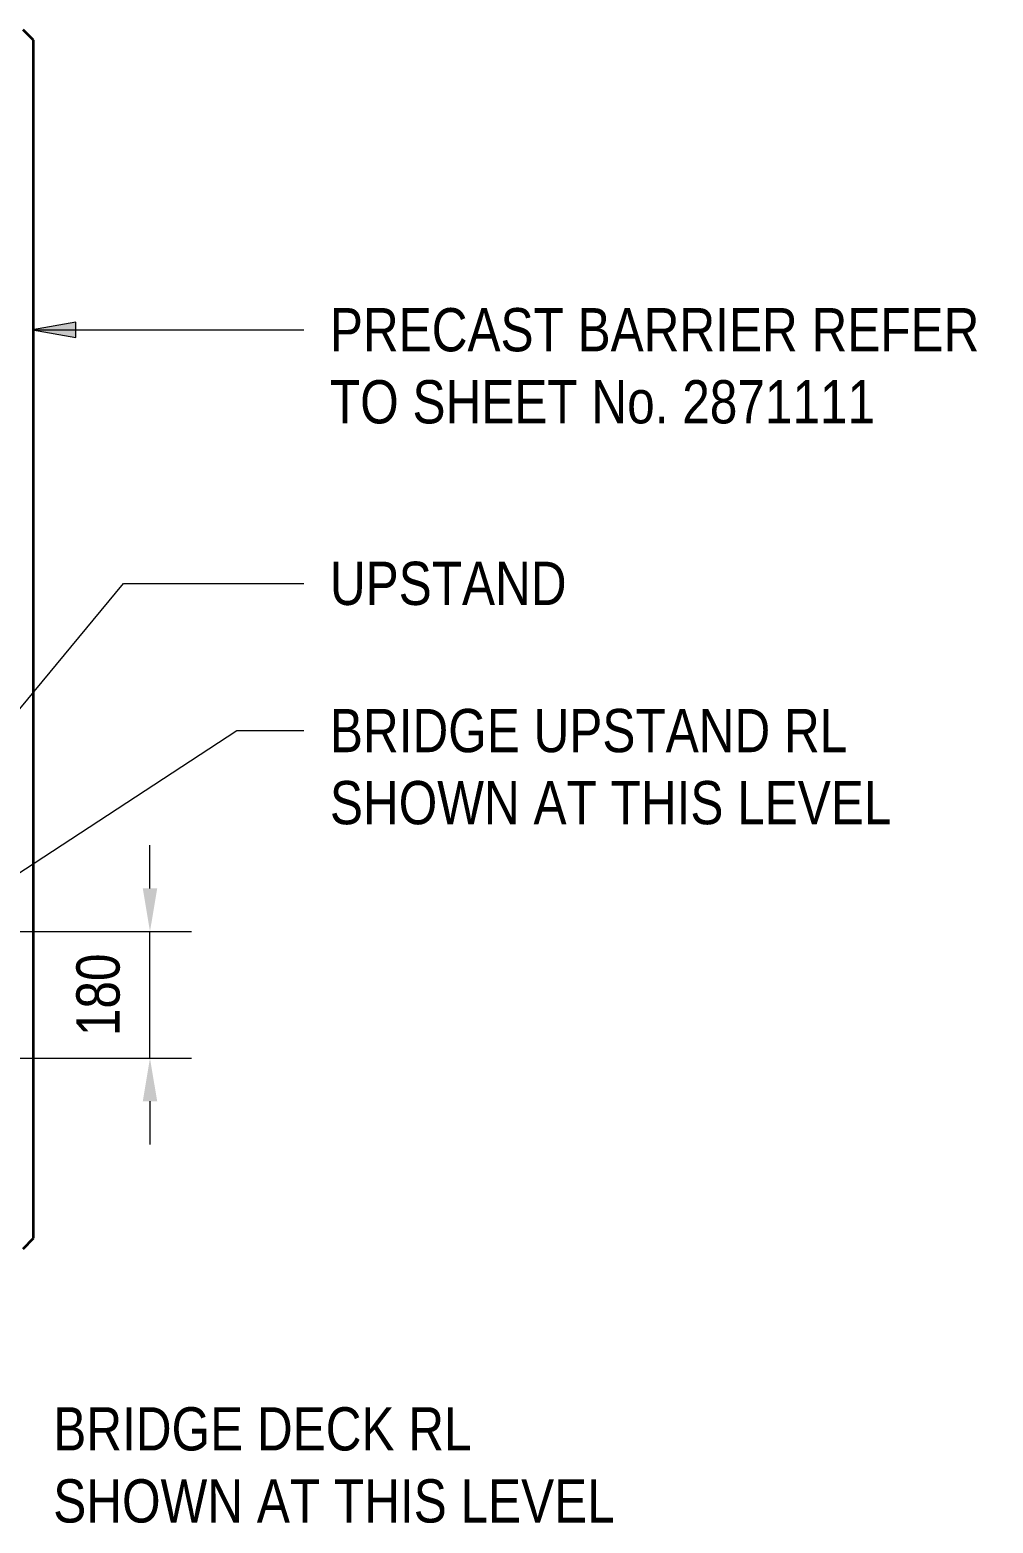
# Model space of a CAD drawing. Header units: metres. Extents: x 564 to 663, y 0 to 1694.
# Drawn here: x 661.129 to 662.521, y 18.671 to 20.83 of the extents above; entities that cross this region are included whole.
import ezdxf

# ---------------------------------------------------------------- set-up
doc = ezdxf.new("R2010")
doc.units = ezdxf.units.M
doc.layers.get('Defpoints').update_dxf_attribs({"color": 41})
for name, color, linetype, lineweight in [('D-BDGE-GEN-MOD', 7, 'Continuous', 35), ('D-ENHA-TEXT', 7, 'Continuous', 9), ('D-ENHA-TEXT-DIMS', 7, 'Continuous', 9)]:
    doc.layers.add(name, color=color, linetype=linetype, lineweight=lineweight)
doc.styles.add('Arial Narrow_5', font='ARIALN.TTF', dxfattribs={"height": 0.0625})
doc.dimstyles.new('Dimension_Standard_O__mm__4', dxfattribs={"dimscale": 0.3048, "dimtxt": 0.06396443585114124, "dimasz": 0.2050524934383202, "dimexe": 0.1968503937007874, "dimexo": 0.1230314960629921, "dimgap": 0.1230314960629921, "dimtad": 1, "dimdec": 0, "dimlfac": 1000, "dimzin": 0, "dimdsep": 46, "dimtxsty": 'Arial Narrow_5', "dimsah": 1, "dimcen": 0.09, "dimaunit": 1, "dimadec": 4, "dimazin": 0, "dimtfac": 1, "dimtdec": 4, "dimtix": 1, "dimtmove": 0, "dimatfit": 3, "dimfxl": 1, "dimtvp": 1, "dimtfill": 1, "dimtolj": 1, "dimtzin": 0, "dimlwd": 18, "dimlwe": 18, "dimarcsym": 2})

# ---------------------------------------------------------------- blocks, each defined once
blk = doc.blocks.new('DIMBLOCK11-DRG-2871091 - SECTION 05')
at = {"layer": 'D-ENHA-TEXT-DIMS', "color": 0, "lineweight": 18, "transparency": 16777216}
for p, q in [((661.3028995893455, 19.58870449857979), (661.3028995893455, 19.65120449857979)), ((661.0338062773166, 19.52620449857979), (661.3628995893455, 19.52620449857979)), ((661.3028995893455, 19.34332061422469), (661.3028995893455, 19.52620449857979)), ((660.6433685118833, 19.34332061422469), (661.3628995893455, 19.34332061422469)), ((661.3028995893455, 19.28082061422469), (661.3028995893455, 19.21832061422469))]:
    blk.add_line(p, q, dxfattribs=at)
at = {"layer": 'D-ENHA-TEXT-DIMS', "color": 0, "transparency": 16777216}
for points in [[(661.2924829226789, 19.58870449857979), (661.3133162560122, 19.58870449857979), (661.3028995893455, 19.52620449857979)], [(661.2924829226789, 19.28082061422469), (661.3133162560122, 19.28082061422469), (661.3028995893455, 19.34332061422469)]]:
    blk.add_solid(points, dxfattribs=at)
at = {"layer": 'Defpoints', "color": 0, "transparency": 16777216}
for p in [(660.9963062773165, 19.52620449857979), (661.3028995893455, 19.52620449857979), (660.6058685118833, 19.34332061422469)]:
    blk.add_point(p, dxfattribs=at)
at = {"layer": 'D-ENHA-TEXT-DIMS', "color": 0, "lineweight": 18, "transparency": 16777216, "insert": (661.228159650737, 19.43476255640205), "char_height": 0.0625, "width": 0.1425493141825433, "attachment_point": 5, "rotation": 90, "style": 'Arial Narrow_5', "bg_fill": 3, "box_fill_scale": 1.1, "bg_fill_color": 256, "bg_fill_true_color": 13158600, "bg_fill_transparency": 0}
blk.add_mtext('\\A1;180\u200e', dxfattribs=at)

msp = doc.modelspace()

# ---------------------------------------------------------------- hatches: boundary and pattern name
at = {"layer": 'D-ENHA-TEXT'}
msp.add_hatch(color=256, dxfattribs=at).paths.add_polyline_path([(661.1330700508686, 20.39630383670239), (661.1955700508679, 20.38528340040812), (661.1955700508679, 20.40732427299667)])

# ---------------------------------------------------------------- linework, layer by layer
at = {"layer": 'D-BDGE-GEN-MOD'}
for p, q in [((661.1345633273968, 20.81478960815302), (661.119563325565, 20.82978964389726)), ((661.1345671523015, 20.81481075814546), (661.1345633273968, 20.81478960815302)), ((661.1345633273963, 19.08278314218213), (661.1345633273968, 20.81478960815302)), ((661.1195633255647, 19.06778306592919), (661.1345633273963, 19.08278314218213)), ((661.1345633273963, 19.08278314218213), (661.1345671523015, 19.08280429217458))]:
    msp.add_line(p, q, dxfattribs=at)
at = {"layer": 'D-ENHA-TEXT'}
for p, q in [((661.1955700508679, 20.40732427299667), (661.1330700508686, 20.39630383670239)), ((661.1955700508679, 20.38528340040812), (661.1955700508679, 20.40732427299667)), ((661.1330700508686, 20.39630383670239), (661.1955700508679, 20.38528340040812)), ((661.1330700508686, 20.39630383670239), (661.525400085596, 20.3963038367024)), ((660.791585929238, 19.45804782242283), (661.264864560972, 20.02963692507853)), ((661.264864560972, 20.02963692507853), (661.525400085596, 20.02963692507853)), ((661.4282642110943, 19.8168017952544), (661.525400085596, 19.8168017952544))]:
    msp.add_line(p, q, dxfattribs=at)

# ---------------------------------------------------------------- texts
at = {"layer": 'D-ENHA-TEXT', "char_height": 0.0625, "attachment_point": 1, "style": 'Arial Narrow_5', "bg_fill": 3, "box_fill_scale": 1, "bg_fill_color": 256, "bg_fill_transparency": 0}
for s, insert in [('PRECAST BARRIER REFER ', (661.5629000855965, 20.4275538367024)), ('TO SHEET No. 2871111', (661.5629000855965, 20.3233741492024)), ('UPSTAND', (661.5629000855965, 20.06088692507853)), ('BRIDGE UPSTAND RL ', (661.5629000855959, 19.8480517952544)), ('SHOWN AT THIS LEVEL', (661.5629000855959, 19.7438721077544)), ('BRIDGE DECK RL', (661.1630833624838, 18.83858702126053)), ('SHOWN AT THIS LEVEL', (661.1630833624838, 18.73440733376053))]:
    msp.add_mtext(s, dxfattribs=dict(at, insert=insert))

# ---------------------------------------------------------------- next in the draw order: dimensions: what is measured, and where the dimension line sits
at = {"layer": 'D-ENHA-TEXT-DIMS', "lineweight": 18}
dim = msp.add_linear_dim(base=(661.3028995893455, 19.52620449857979), p1=(660.605868511883, 19.34332061422469), p2=(660.9963062773163, 19.52620449857978), angle=89.99999999999991, text='180\u200e', dimstyle='Dimension_Standard_O__mm__4', override={"dimpost": '<>', "dimfxl": 0.4311474966102982}, dxfattribs=at)
dim.commit()
dim.dimension.update_dxf_attribs({"geometry": 'DIMBLOCK11-DRG-2871091 - SECTION 05', "text_midpoint": (661.228159650737, 19.43476255640205)})

# ---------------------------------------------------------------- next in the draw order: linework, layer by layer
at = {"layer": 'D-ENHA-TEXT'}
msp.add_line((660.9836470783318, 19.52564228491263), (661.4282642110943, 19.8168017952544), dxfattribs=at)

doc.saveas('drawing.dxf')
